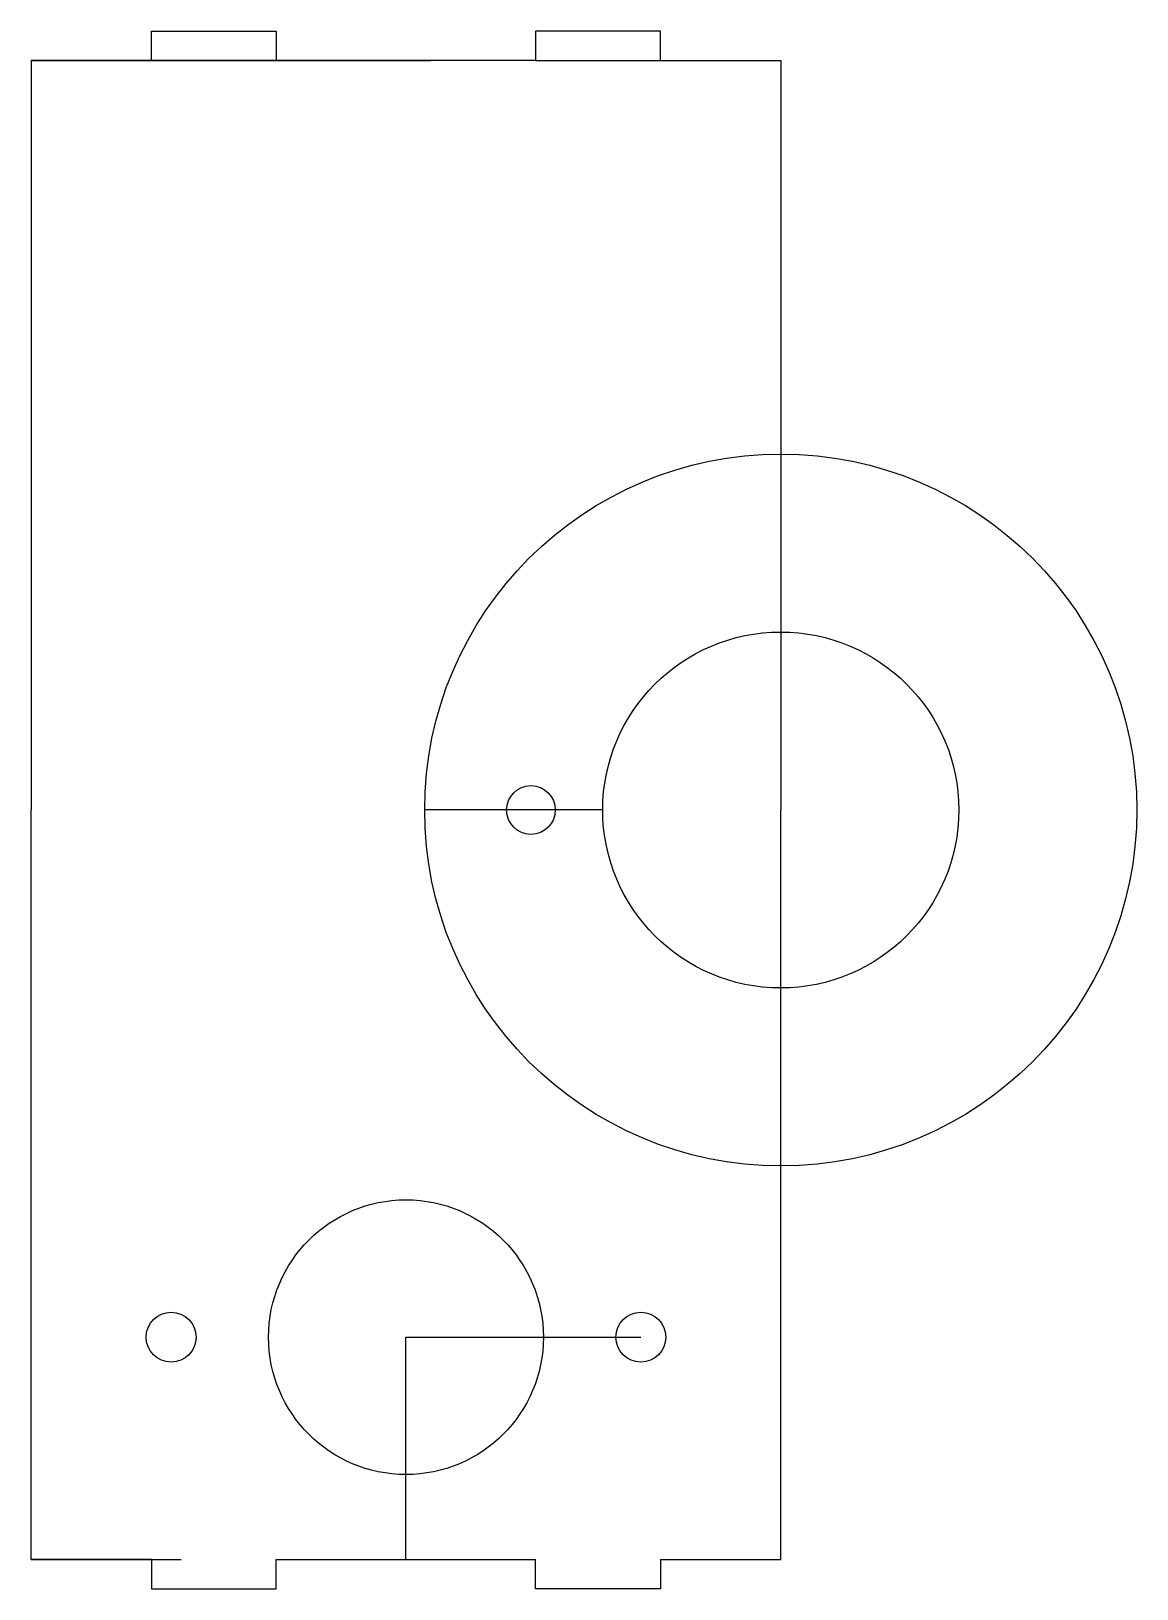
# Model space of a CAD drawing. Header units: inches. Extents: x 0 to 4.42, y -6.24 to 0.
import ezdxf

# ---------------------------------------------------------------- set-up
doc = ezdxf.new("R2010")
doc.units = ezdxf.units.IN
doc.layers.get('0').update_dxf_attribs({"linetype": 'CONTINUOUS'})

msp = doc.modelspace()

# ---------------------------------------------------------------- linework, layer by layer
for p, q in [((0.4811, -0.1181), (0.4811, 0)), ((0.4811, 0), (0.9811, 0)), ((0.9811, 0), (0.9811, -0.1181)), ((2.5189, 0), (2.0189, 0)), ((2.0189, 0), (2.0189, -0.1181)), ((2.5189, -0.1181), (2.5189, 0)), ((1.75, -0.1181), (0, -0.1181)), ((0, -0.1181), (0.2, -0.1181)), ((0, -0.1181), (0.4811, -0.1181)), ((0, -0.1181), (0, -3.1181)), ((0.2, -0.1181), (0.4, -0.1181)), ((0.4, -0.1181), (0.6, -0.1181)), ((0.9811, -0.1181), (0.4811, -0.1181)), ((0.6, -0.1181), (0.8, -0.1181)), ((0.8, -0.1181), (1, -0.1181)), ((2.0189, -0.1181), (0.9811, -0.1181)), ((1, -0.1181), (1.2, -0.1181)), ((1.2, -0.1181), (1.4, -0.1181)), ((1.4, -0.1181), (1.6, -0.1181)), ((2.5189, -0.1181), (3, -0.1181)), ((2.6, -0.1181), (2.8, -0.1181)), ((2.8, -0.1181), (3, -0.1181)), ((3, -0.1181), (3, -3.1181)), ((0, -6.1181), (0, -3.1181)), ((2.2875, -3.1181), (1.575, -3.1181)), ((3, -6.1181), (3, -3.1181)), ((1.5, -5.2287), (2.44, -5.2287)), ((1.5, -6.1181), (1.5, -5.2287)), ((0, -6.1181), (0.2, -6.1181)), ((0, -6.1181), (0.4811, -6.1181)), ((0.4811, -6.1181), (0, -6.1181)), ((0.2, -6.1181), (0.4, -6.1181)), ((0.4, -6.1181), (0.6, -6.1181)), ((0.4811, -6.1181), (0.4811, -6.2362)), ((0.9811, -6.2362), (0.9811, -6.1181)), ((0.9811, -6.1181), (2.0189, -6.1181)), ((2.0189, -6.2362), (2.0189, -6.1181)), ((2.0189, -6.2362), (2.0189, -6.1181)), ((2.5189, -6.1181), (2.5189, -6.2362)), ((2.5189, -6.1181), (2.5189, -6.2362)), ((2.5189, -6.1181), (3, -6.1181)), ((2.6, -6.1181), (2.8, -6.1181)), ((2.8, -6.1181), (3, -6.1181)), ((0.4811, -6.2362), (0.9811, -6.2362)), ((2.5189, -6.2362), (2.0189, -6.2362)), ((2.5189, -6.2362), (2.0189, -6.2362))]:
    msp.add_line(p, q)
for points in [[(2.5189, 0), (2.0189, 0), (2.0189, -0.1181), (2.5189, -0.1181)], [(0.4811, -0.1181), (0.9811, -0.1181)]]:
    msp.add_lwpolyline(points, close=True)
for centre, radius in [((3, -3.1181), 1.425), ((3, -3.1181), 0.7125), ((2, -3.1181), 0.0975), ((1.5, -5.2287), 0.55), ((0.56, -5.2287), 0.1), ((2.44, -5.2287), 0.1)]:
    msp.add_circle(centre, radius)

doc.saveas('drawing.dxf')
